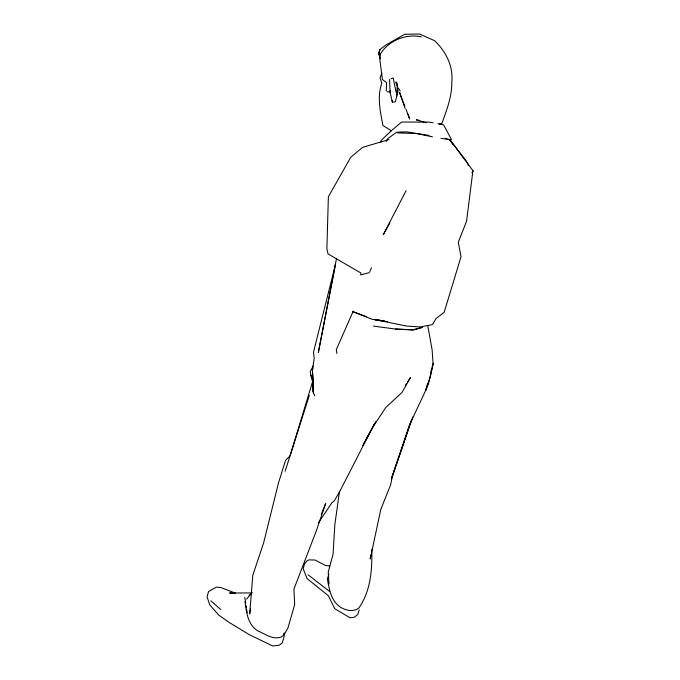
<?xml version="1.0" encoding="UTF-8"?>
<svg xmlns="http://www.w3.org/2000/svg" width="680" height="680" viewBox="0 0 680 680"><rect width="100%" height="100%" fill="white"/><g stroke="black" fill="none" stroke-linecap="round" stroke-linejoin="round"><path stroke-width="1.02" d="M335.223 265.931L335.631 263.849L313.531 352.002L314.185 358.819L312.366 369.793L313.123 378.947L312.808 391.349L314.798 395.837M284.096 633.097L283.942 637.245L282.2 642.898L279.335 645.159L272.756 646L249.271 634.644L229.874 622.863L218.773 615.162L209.746 604.835L207.077 596.895L208.539 591.575L216.248 587.137L220.736 587.52L235.433 593.121L229.559 593.028L251.804 592.935M381.029 142.214L381.098 140.505L391.127 130.874L401.633 122.043L428.375 122.094L433.092 122.748M371.815 549.448C372.224 569.781 370.838 590.546 359.023 607.835C354.858 611.38 349.171 611.023 344.352 609.144C331.78 604.333 329.383 590.682 327.394 578.961L328.848 574.183M386.257 90.984L386.623 82.62L382.44 79.534L379.703 58.667L380.477 53.847C388.832 40.324 406.113 33.532 421.473 36.856M396.542 97.376L397.179 86.615L395.82 81.983L397.205 83.359L398.012 91.375L395.326 101.906L392.394 102.136L390.056 92.174L389.546 79.382M370.676 555.058L370.209 559.019L380.808 509.363L390.618 484.891L392.292 476.612L411.51 419.764M244.987 601.452C246.389 612.204 247.639 624.418 257.652 630.844C265.132 633.819 272.68 640.092 281.163 637.058L284.078 634.806L284.308 633.114M339.473 491.427L334.815 524.9L333.081 554.217L328.236 572.008L329.01 584.018M250.52 608.753L249.704 613.929L252.748 575.382L263.644 542.836L278.435 483.114L285.558 460.335L290.062 455.846L312.732 381.115M390.056 92.174L390.413 90.304M334.824 268.014L318.368 352.376L336.549 258.306M427.626 383.469L425.714 390.371L409.598 424.694L391.374 478.831L412.837 416.874M430.899 371.628L431.724 368.662M432.267 366.69L433.083 363.732L432.115 349.834L427.779 325.779M472.166 173.128L472.923 170.655L449.998 139.833L445.077 138.184M359.201 609.884L357.765 614.516L354.28 617.279L349.988 617.763L334.73 608.685L328.44 595.833L306.995 578.476L303.186 568.718L304.555 563.873L306.688 561.093L308.856 559.887L315.019 560.014L325.703 565.582L329.69 565.938M285.149 471.223L309.366 395.301M439.135 124.219L441.881 123.462C446.573 110.262 451.988 96.79 451.775 82.586C453.526 66.309 446.088 51.876 434.69 40.732L419.602 34L404.659 34.255L386.078 44.905L380.052 49.47L378.53 53.847L380.486 58.786M378.53 53.847L380.052 49.47M381.854 73.177L380.026 77.826L381.795 83.41C376.822 96.603 380.443 111.928 382.891 125.477L391.578 130.9M321.257 514.31L325.609 503.6L316.166 531.301L293.93 589.05L294.695 604.605L287.929 628.014L284.078 634.806M313.14 367.931L312.366 369.793L313.488 393.303L313.301 386.129M472.107 172.584L472.923 170.655L466.573 221.161L458.32 242.225L460.998 256.751L444.176 312.281L436.024 318.58L432.539 324.598L420.061 326.927L406.495 326.051L375.351 319.668L384.625 321.087L372.334 319.353L352.342 311.55M369.801 271.643L371.467 267.767M353.226 311.194L336.302 349.579L336.906 353.524M375.955 421.421L362.746 445.638M374.629 423.368L339.447 492.082L334.288 500.863L331.815 502.868L318.623 522.469M406.079 190.697L383.248 234.745L389.929 222.861M313.14 366.07L310.156 371.662L312.086 380.409M386.197 141.448L387.659 138.745L396.635 132.226L406.64 131.861L429.029 135.447M364.123 442.943L372.793 427.168L385.773 407.49L402.067 392.368L410.524 377.493L407.753 381.726M405.526 385.118L406.64 383.426M246.67 599.131L252.221 592.229M249.05 595.255L251.489 594.09M391.008 78.735L393.21 78.004L396.075 92.259M388.909 139.57L362.534 147.381L350.693 157.327L328.372 196.792L326.876 248.99L328.1 253.972L360.876 272.952L360.672 274.89L369.385 272.612M440.938 138.295L449.998 139.833L451.427 139.485L443.658 124.942L437.869 123.649M397.46 132.872L416.789 133.56L432.454 136.858M395.454 329.043L412.955 329.825L422.662 327.309L413.236 329.987L395.454 329.043L373.499 326.102M387.158 91.732L390.609 92.004M418.965 120.258L416.373 119.833L426.071 122.689M375.351 319.668L383.367 321.011M385.365 321.351L387.37 321.683M366.681 316.727L353.387 311.78M308.057 574.753L329.715 591.54M210.868 600.797L220.83 609.603M449.998 139.833L467.398 162.579L468.384 165.393M310.522 374.969L313.123 378.947M450.05 140.123L452.82 144.568M398.548 88.247L400.171 91.069M404.846 106.309L399.559 92.421L405.076 108.443M405.96 109.242L409.657 119.025L408.119 114.146M244.766 597.303L245.786 602.939M392.13 100.547L392.394 102.136M246.202 605.897L246.483 607.869M246.755 609.841L247.18 612.799M433.083 363.732L430.44 376.329L425.714 390.371L428.561 383.375L433.083 363.732M380.188 54.596L378.743 53.252L380.214 54.655"/></g></svg>
